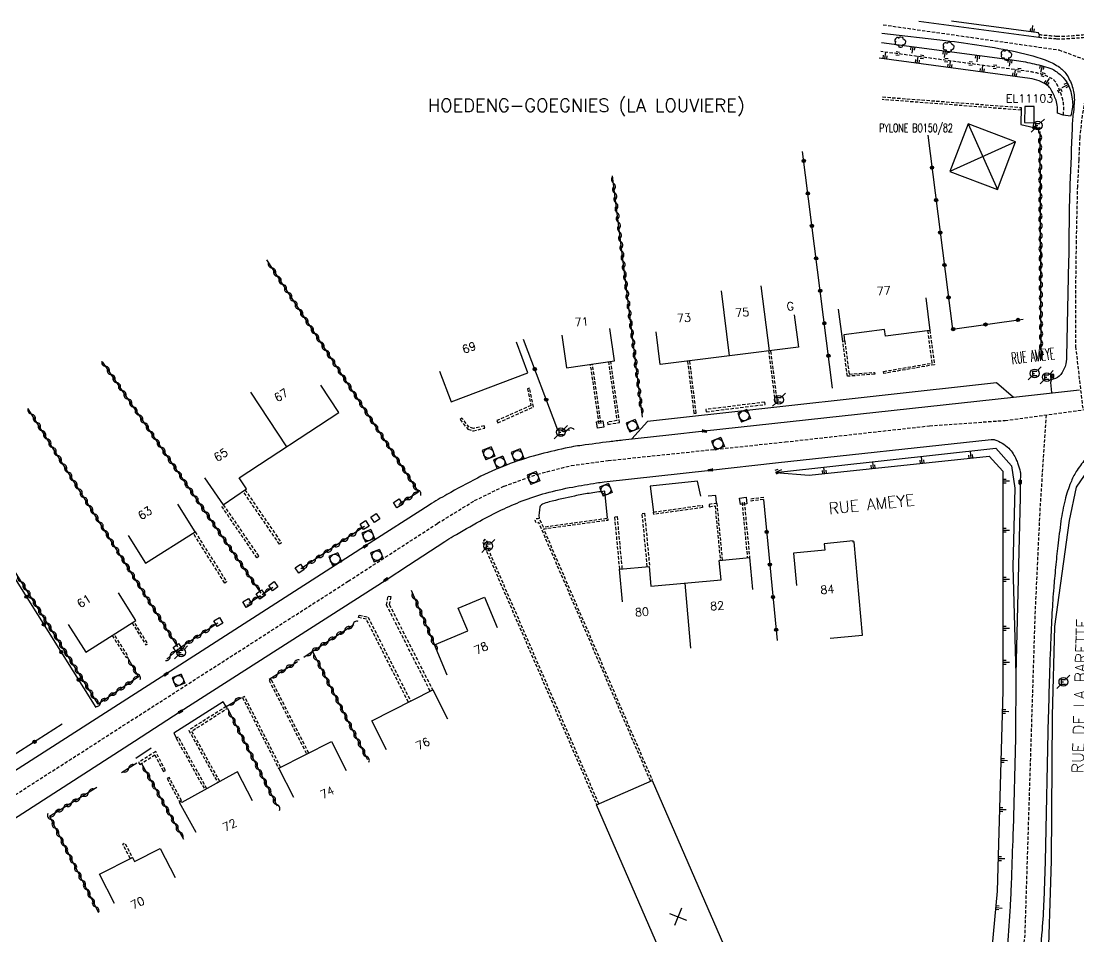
# Model space of a CAD drawing. Header units: millimetres. Extents: x 135000 to 136000, y 129211 to 130000.
# Drawn here: x 135350.4 to 135512.1, y 129860.1 to 130000 of the extents above; entities that cross this region are included whole.
import ezdxf
from ezdxf.enums import TextEntityAlignment as Align

# ---------------------------------------------------------------- set-up
doc = ezdxf.new("R2010")
doc.units = ezdxf.units.MM
doc.linetypes.add('DASHED', pattern=[0.75, 0.5, -0.25])
doc.layers.get('0').update_dxf_attribs({"linetype": 'CONTINUOUS'})
for name, color, linetype in [('W0001', 6, 'DASHED'), ('W0008', 7, 'CONTINUOUS'), ('W0100', 7, 'CONTINUOUS'), ('W0112', 1, 'DASHED'), ('W0211', 2, 'CONTINUOUS'), ('W0220', 5, 'DASHED'), ('W0300', 7, 'CONTINUOUS'), ('W0310', 3, 'CONTINUOUS'), ('W0322', 7, 'CONTINUOUS'), ('W0330', 7, 'CONTINUOUS'), ('W0400', 7, 'CONTINUOUS'), ('W0420', 7, 'CONTINUOUS'), ('W0471', 7, 'CONTINUOUS'), ('W0473', 7, 'CONTINUOUS'), ('W0515', 5, 'CONTINUOUS'), ('W0980', 7, 'CONTINUOUS'), ('W0984', 7, 'CONTINUOUS'), ('W0989', 7, 'CONTINUOUS'), ('W0991', 7, 'CONTINUOUS'), ('W1102', 7, 'CONTINUOUS')]:
    doc.layers.add(name, color=color, linetype=linetype)
doc.styles.get("Standard").update_dxf_attribs({"font": 'romans.shx', "width": 0.85})

# ---------------------------------------------------------------- blocks, each defined once
blk = doc.blocks.new('t211o')
at = {"color": 0, "linetype": 'Continuous'}
for p, q in [((-0.29, 0.5), (-0.29, 0)), ((0, 1), (0, 0)), ((0.29, 0.5), (0.29, 0))]:
    blk.add_line(p, q, dxfattribs=at)
blk = doc.blocks.new('T471')
for p, q in [((-0.333334, 0.333334), (-0.333334, -0.333334)), ((-0.333334, 0.333334), (0.333334, 0.333334)), ((-0.333334, 0), (0, 0)), ((0.500001, 0.500001), (1.000002, 1.000002)), ((-0.500001, -0.500001), (-1.000002, -1.000002)), ((-0.333334, -0.333334), (0.333334, -0.333334))]:
    blk.add_line(p, q)
blk.add_ellipse((0, 0), major_axis=(0.471405, 0.471405), ratio=1, start_param=5.4977871438, end_param=11.780972451)
blk = doc.blocks.new('T300')
for p, q in [((-0.8, 0.51), (-0.86, 0.34)), ((-0.86, 0.34), (-0.86, 0.17)), ((-0.86, 0.17), (-0.74, 0.06)), ((-0.69, 0.63), (-0.8, 0.51)), ((-0.8, -0.06), (-0.74, 0.06)), ((-0.74, 0.06), (-0.69, 0.11)), ((-0.57, 0.69), (-0.69, 0.63)), ((-0.46, 0.69), (-0.57, 0.69)), ((-0.29, 0.63), (-0.46, 0.69)), ((-0.29, 0.63), (-0.17, 0.74)), ((-0.23, 0.57), (-0.29, 0.63)), ((-0.17, 0.74), (-0.06, 0.8)), ((-0.06, 0.8), (0.06, 0.8)), ((0.06, 0.8), (0.23, 0.74)), ((0.23, 0.74), (0.34, 0.63)), ((0.34, 0.63), (0.4, 0.51)), ((0.46, 0.46), (0.34, 0.46)), ((0.4, 0.51), (0.4, 0.46)), ((0.57, 0.4), (0.46, 0.46)), ((0.57, 0.4), (0.69, 0.29)), ((0.69, 0.29), (0.74, 0.17)), ((0.74, 0.06), (0.69, -0.17)), ((0.74, 0.17), (0.74, 0.06)), ((-0.8, -0.17), (-0.8, -0.06)), ((-0.8, -0.23), (-0.8, -0.17)), ((-0.74, -0.34), (-0.8, -0.23)), ((-0.69, -0.4), (-0.74, -0.34)), ((-0.51, -0.46), (-0.69, -0.4)), ((-0.4, -0.46), (-0.51, -0.46)), ((-0.4, -0.46), (-0.34, -0.46)), ((-0.34, -0.46), (-0.34, -0.4)), ((-0.34, -0.51), (-0.34, -0.46)), ((-0.29, -0.63), (-0.34, -0.51)), ((-0.17, -0.74), (-0.29, -0.63)), ((-0.06, -0.8), (-0.17, -0.74)), ((0.06, -0.8), (-0.06, -0.8)), ((0.17, -0.74), (0.06, -0.8)), ((0.23, -0.69), (0.17, -0.74)), ((0.29, -0.46), (0.23, -0.46)), ((0.29, -0.63), (0.23, -0.69)), ((0.46, -0.4), (0.29, -0.46)), ((0.34, -0.51), (0.29, -0.63)), ((0.34, -0.51), (0.34, -0.46)), ((0.57, -0.34), (0.46, -0.4)), ((0.63, -0.29), (0.57, -0.34)), ((0.69, -0.17), (0.63, -0.29))]:
    blk.add_line(p, q)
blk = doc.blocks.new('t310o')
at = {"color": 0, "linetype": 'Continuous'}
for centre, start, end in [((-0.5, 0.38), 216.8699, 323.1304), ((0.5, -0.37), 36.8699, 143.1303)]:
    blk.add_arc(centre, 0.625, start, end, dxfattribs=at)
blk = doc.blocks.new('t220o')
at = {"color": 0, "linetype": 'Continuous'}
for p, q in [((-0.25, 0.25), (0.25, 0.25)), ((-0.25, -0.25), (0.25, -0.25))]:
    blk.add_line(p, q, dxfattribs=at)
blk = doc.blocks.new('T400')
for p, q in [((-0.15, 0.3), (0.15, 0.3)), ((-0.15, -0.25), (-0.15, 0.3)), ((-0.15, 0.15), (0.15, 0.15)), ((-0.15, 0), (0.15, 0)), ((0.15, 0.3), (0.15, -0.25)), ((-0.15, -0.15), (0.15, -0.15)), ((-0.15, -0.25), (-0.15, -0.3)), ((-0.15, -0.3), (0.15, -0.3)), ((0.15, -0.3), (0.15, -0.25))]:
    blk.add_line(p, q)
blk = doc.blocks.new('t322o')
at = {"color": 0, "linetype": 'Continuous'}
for radius in [0.25, 0.15]:
    blk.add_circle((0, 0), radius, dxfattribs=at)
blk = doc.blocks.new('t991o')
at = {"color": 0, "linetype": 'Continuous'}
for p, q in [((-1, 1), (1, -1)), ((-1, -1), (1, 1))]:
    blk.add_line(p, q, dxfattribs=at)
blk = doc.blocks.new('t330o')
at = {"color": 0, "linetype": 'Continuous'}
for p, q in [((0.25, -0.25), (-0.25, 0.25)), ((-0.25, -0.25), (0.25, 0.25)), ((-0.25, 0.25), (-0.25, -0.25)), ((0.25, 0.25), (-0.25, 0.25)), ((0.25, -0.25), (0.25, 0.25)), ((-0.25, -0.25), (0.25, -0.25)), ((-0.25, -0.25), (-0.25, -0.25))]:
    blk.add_line(p, q, dxfattribs=at)
blk = doc.blocks.new('T420')
for p, q in [((0.75, 0.75), (-0.75, 0.75)), ((-0.75, 0.75), (-0.75, -0.75)), ((0.75, 0.75), (0.75, -0.75)), ((0.75, -0.75), (-0.75, -0.75))]:
    blk.add_line(p, q)
blk.add_ellipse((0, 0), major_axis=(-0.53, 0.53), ratio=1, start_param=3.926991, end_param=10.210176)
blk = doc.blocks.new('t112o')
at = {"color": 0, "linetype": 'Continuous'}
for p, q in [((-0.5, 0.5), (0.5, 0.5)), ((-0.5, -0.5), (-0.5, 0.5)), ((0.5, 0.5), (0.5, -0.5)), ((0.5, -0.5), (-0.5, -0.5))]:
    blk.add_line(p, q, dxfattribs=at)

msp = doc.modelspace()

# ---------------------------------------------------------------- linework, layer by layer
at = {"layer": 'W0001'}
for points in [[(135482.2, 129999.44), (135509.06, 129995.61), (135514.04, 129993.77), (135512.62, 129985.61), (135512.24, 129982.26), (135512.1, 129978.81), (135511.88, 129974.77), (135511.69, 129966.41), (135511.58, 129957.36), (135511.61, 129950.29), (135512.72, 129940.62)], [(135217.67, 129812.48), (135228.54, 129817.47), (135238.45, 129822.52), (135282.6, 129844.99), (135305.53, 129856.92), (135313.74, 129860.96), (135320.75, 129864.37), (135327.58, 129868.16), (135348.23, 129880.97), (135400.4, 129914.43), (135414.05, 129923.27), (135419.73, 129926.74), (135424.22, 129928.95), (135429.33, 129930.78), (135434.51, 129932.11), (135440.13, 129932.86), (135467.23, 129935.71), (135489.27, 129938.17), (135500.83, 129938.99), (135519.28, 129941.51), (135519.62, 129941.66), (135529.07, 129945.62), (135529.21, 129945.69), (135529.21, 129945.69)]]:
    msp.add_lwpolyline(points, dxfattribs=at)
at = {"layer": 'W0001', "flags": 128}
msp.add_lwpolyline([(135507.09, 129939.84), (135506.14, 129925.28), (135505.38, 129909.07), (135503.84, 129860.54), (135503.36, 129855.07), (135502.5, 129849.8), (135501.25, 129844.43), (135499.04, 129838), (135496.74, 129831.96), (135494.24, 129825.91), (135492.32, 129822.46), (135488, 129812.87), (135470.15, 129774.98)], dxfattribs=at)
at = {"layer": 'W0008', "flags": 128}
for points in [[(135487.66, 130000), (135505.98, 129997.57)], [(135502.1, 129942.5), (135499.54, 129944.75), (135446.17, 129938.83), (135443.78, 129936.16)], [(135454.32, 129927.43), (135453.82, 129929.7), (135446.57, 129928.93), (135447.08, 129924.99)], [(135456.72, 129926.38), (135456.6, 129927.54), (135455.41, 129927.4)], [(135367.93, 129887.38), (135370.29, 129888.95)]]:
    msp.add_lwpolyline(points, dxfattribs=at)
at = {"layer": 'W0008'}
for points in [[(135481.97, 129998.19), (135491.72, 129997.05, -0.020908), (135502.57, 129995.32, -0.04431), (135507.54, 129993.84, -0.075964), (135509.35, 129992.79, -0.093615), (135510.45, 129991.49, -0.071235), (135511.24, 129989.48, -0.07681), (135511.4, 129987.47, -0.012981), (135511.21, 129985.64, 0.019612), (135511.11, 129984.43, 0.00236), (135511.07, 129983.6, 0.000227), (135510.75, 129975.06, 0.005023), (135510.63, 129970.76, 0.002917), (135510.55, 129963.35), (135510.21, 129948.75, -0.087933), (135510.01, 129947.25, -0.094349), (135509.33, 129946.01, -0.173242), (135508.19, 129945.32, 0.383525), (135507.78, 129944.78), (135507.92, 129943.27)], [(135512.23, 129943.63), (135502.1, 129942.5), (135454.85, 129937.35), (135449.41, 129936.76), (135442.4, 129935.98, 0.003468), (135440.36, 129935.73, 0.001653), (135436.11, 129935.18, 0.020363), (135433.55, 129934.74, 0.011952), (135429.25, 129933.69, 0.02676), (135424.61, 129932.18, 0.026611), (135420.14, 129930.18, 0.008821), (135415.49, 129927.68, 0.014886), (135412.8, 129926.07), (135403.03, 129919.81), (135398.43, 129916.89), (135372.53, 129900.23), (135347.96, 129884.46)], [(135338.96, 129871.52), (135367.74, 129889.99), (135374.72, 129894.5), (135406.18, 129914.66), (135409.62, 129916.9), (135415.16, 129920.5, -0.01304), (135416.45, 129921.29, -0.004198), (135420.54, 129923.61, -0.016097), (135423.84, 129925.32, -0.017337), (135427.01, 129926.69, -0.026156), (135430.59, 129927.88, -0.023325), (135434.72, 129928.82, -0.004116), (135438.34, 129929.44, -0.012518), (135439.54, 129929.6), (135455.8, 129931.4), (135465.74, 129932.49), (135498.72, 129936.09, -0.109726), (135499.28, 129936.02, -0.050979), (135500.36, 129935.53, -0.058289), (135501.38, 129934.76, -0.067596), (135502.06, 129933.89, -0.02323), (135502.52, 129933.04, -0.029814), (135502.8, 129932.34, -0.020918), (135503.14, 129931.16, -0.068155), (135503.18, 129930.79), (135503.14, 129929.58), (135503.16, 129927.26), (135502.48, 129900.2), (135502.41, 129890.42), (135502.04, 129876.41, -0.001809), (135501.99, 129874.8, -0.000448), (135501.76, 129868.27, -0.005221), (135501.6, 129864.74, -0.003086), (135501.22, 129858.78, -0.015037)], [(135513.07, 129933.03, 0.035637), (135511.71, 129931.17, 0.044318), (135510.87, 129929.51, 0.033697), (135510, 129926.84, 0.028644), (135509.37, 129923.59, 0.00243), (135508.88, 129919.81, 0.005796), (135508.71, 129918.22, 0.00157), (135508.38, 129914.85, 0.003764), (135508.26, 129913.44, 0.005695), (135508, 129909.58, 0.004784), (135507.78, 129904.97, 0.001517), (135507.56, 129898.27, 0.002284), (135507.44, 129893.82), (135506.98, 129871.59), (135506.75, 129865.57, -0.010115), (135506.48, 129861.12, -0.007582), (135505.92, 129855.2, -0.011292)]]:
    msp.add_lwpolyline(points, format="xyb", dxfattribs=at)
at = {"layer": 'W0008', "flags": 128}
msp.add_lwpolyline([(135440.06, 129924.07), (135439.61, 129928.18, 0.010869), (135437.23, 129927.85, 0.011565), (135435.01, 129927.44, 0.011127), (135431.11, 129926.54, 0.041533), (135430.09, 129926.19, 0.234013), (135429.72, 129925.73, 0.077714), (135429.58, 129924.04)], format="xyb", dxfattribs=at)
at = {"layer": 'W0008'}
msp.add_lwpolyline([(135381.74, 129895.29), (135381.29, 129896.01), (135373.74, 129891.21), (135374.16, 129890.46)], dxfattribs=at)
at = {"layer": 'W0100', "flags": 128}
for points in [[(135505.27, 129984.49), (135505.3, 129986.97), (135503.83, 129986.98), (135503.8, 129984.5)], [(135438.38, 129880.28), (135446.89, 129883.99), (135464.74, 129842.85), (135456.25, 129839.13)]]:
    msp.add_lwpolyline(points, close=True, dxfattribs=at)
for points in [[(135488.7, 129957.71), (135489.33, 129952.75), (135482.53, 129951.89), (135482.4, 129952.89), (135476.16, 129952.09), (135476.29, 129951.09), (135476.01, 129951.04), (135475.37, 129956.01)], [(135468.6, 129955.15), (135469.23, 129950.19), (135458.71, 129948.86), (135448.1, 129947.55), (135447.49, 129952.51)], [(135433.04, 129952), (135433.76, 129947.05), (135441.11, 129948.11), (135440.39, 129953.06)], [(135414.35, 129946.5), (135416.12, 129941.82), (135427.88, 129946.27), (135426.11, 129950.95)], [(135378.43, 129930.21), (135381.26, 129926.08), (135384.83, 129928.54), (135383.73, 129930.22), (135398.96, 129940.18), (135396.22, 129944.36)], [(135366.73, 129921.41), (135369.4, 129917.18), (135377, 129921.98), (135374.33, 129926.21)], [(135442.33, 129911.28), (135441.86, 129916.26), (135446.42, 129916.69), (135446.69, 129913.68), (135457.42, 129914.63), (135457.13, 129917.59), (135461.77, 129918.04), (135462.23, 129913.16)], [(135357.6, 129907.82), (135360.26, 129903.59), (135367.92, 129908.41), (135365.26, 129912.64)], [(135415.55, 129900.09), (135413.6, 129904.69), (135418.68, 129906.84), (135417.23, 129910.29), (135421.22, 129911.98), (135423.17, 129907.37)], [(135406.25, 129888.65), (135403.99, 129893.11), (135413.32, 129897.85), (135415.59, 129893.39)], [(135392.08, 129881.4), (135389.81, 129885.86), (135397.83, 129889.95), (135400.1, 129885.5)], [(135385.77, 129880.87), (135383.45, 129885.3), (135383.16, 129885.15), (135374.97, 129880.6), (135374.83, 129880.82), (135374.56, 129880.67), (135377.12, 129876.07)], [(135364.65, 129865.19), (135362.37, 129869.64), (135367.4, 129872.22), (135367.73, 129871.59), (135371.64, 129873.6), (135373.92, 129869.15)]]:
    msp.add_lwpolyline(points, dxfattribs=at)
at = {"layer": 'W0100'}
msp.add_lwpolyline([(135474.06, 129905.71), (135479.04, 129906.18), (135477.75, 129920.43), (135477.59, 129920.41), (135477.58, 129920.58), (135473.16, 129920.16), (135473.16, 129920.16), (135473.26, 129919.18), (135468.49, 129918.73), (135468.96, 129913.75)], dxfattribs=at)
at = {"layer": 'W0112'}
for points in [[(135505.97, 129997.57, 0.017413), (135508.7, 129997.32, 0.031308), (135510.23, 129997.33, 0.004978), (135514.28, 129997.65, 0.036653), (135514.83, 129997.74, 0.000295), (135516.12, 129998.05, 0.000091), (135520.31, 129999.06, 0.000444), (135523.64, 129999.86, -0.000298), (135524.2, 130000)], [(135522.51, 130000, -0.000305), (135520.22, 129999.45, -0.000091), (135516.03, 129998.44, -0.000295), (135514.73, 129998.13, -0.036653), (135514.25, 129998.05, -0.004978), (135510.2, 129997.73, -0.031308), (135508.72, 129997.72, -0.017413), (135506.02, 129997.97), (135505.98, 129997.57)]]:
    msp.add_lwpolyline(points, format="xyb", dxfattribs=at)
for points in [[(135482.09, 129988.42), (135503.29, 129986.81), (135503.26, 129986.41), (135482.06, 129988.02)], [(135489.33, 129952.75), (135490.02, 129947.51), (135482.29, 129946.18), (135482.24, 129946.47), (135489.68, 129947.76), (135489.04, 129952.71)], [(135476.31, 129951.08), (135476.98, 129946.07), (135480.87, 129946.34), (135480.89, 129946.04), (135476.72, 129945.75), (135476.01, 129951.04)], [(135464.67, 129949.61), (135465.69, 129941.6), (135466.04, 129941.64), (135465.02, 129949.66)], [(135440.18, 129947.98), (135441.49, 129938.96), (135440.06, 129938.74), (135440.11, 129938.39), (135441.89, 129938.66), (135440.53, 129948.03)], [(135452.27, 129948.06), (135453.26, 129940.06), (135453.61, 129940.1), (135452.62, 129948.11)], [(135384.61, 129928.39), (135390.18, 129920.28), (135389.89, 129920.08), (135384.32, 129928.19)], [(135381.3, 129926.12), (135386.74, 129918.2), (135386.45, 129918), (135381.02, 129925.92)], [(135457.64, 129917.64), (135456.8, 129926.32), (135455.56, 129926.16), (135455.6, 129925.81), (135456.48, 129925.93), (135457.29, 129917.61)], [(135446.12, 129916.66), (135445.35, 129924.79), (135445.7, 129924.82), (135446.47, 129916.69)], [(135441.91, 129916.26), (135441.16, 129924.26), (135441.51, 129924.29), (135442.26, 129916.3)], [(135376.98, 129921.97), (135381.8, 129914.34), (135381.51, 129914.15), (135376.69, 129921.78)], [(135412.92, 129897.65), (135406.25, 129910.8), (135406.49, 129912.14), (135406.49, 129912.14), (135406.9, 129912.07), (135406.68, 129910.87), (135413.29, 129897.83)], [(135409.59, 129895.96), (135403.17, 129908.61), (135401.99, 129908.89), (135402.07, 129909.26), (135402.07, 129909.26), (135403.43, 129908.94), (135409.93, 129896.13)], [(135394.36, 129888.18), (135388.61, 129899.43), (135388.3, 129899.27), (135394.04, 129888.02)], [(135381.74, 129895.29), (135376.01, 129891.65), (135380.46, 129883.65)], [(135390.07, 129885.99), (135384.54, 129896.81), (135384.23, 129896.65), (135389.76, 129885.83)], [(135378.79, 129882.72), (135374.41, 129890.6), (135374.1, 129890.43), (135378.48, 129882.55)], [(135374.92, 129880.87), (135373.02, 129884.42), (135372.71, 129884.26), (135374.62, 129880.7)]]:
    msp.add_lwpolyline(points, dxfattribs=at)
at = {"layer": 'W0112', "flags": 128}
for points in [[(135438.76, 129938.49), (135437.44, 129947.58)], [(135439.05, 129938.54), (135437.74, 129947.62)], [(135460.61, 129926.46), (135461.43, 129918.01)], [(135460.95, 129926.5), (135461.77, 129918.04)], [(135446.61, 129883.9), (135430.49, 129921.17), (135429.53, 129923.38), (135429.19, 129923.23), (135428.98, 129923.63), (135429.13, 129924.03), (135429.44, 129923.99), (135429.58, 129924.04), (135430.21, 129922.71), (135430.8, 129922.79), (135440.06, 129924.07), (135440.11, 129923.72), (135430.28, 129922.37), (135446.88, 129884.02)], [(135438.71, 129880.43), (135421.47, 129920.12), (135421.76, 129920.22), (135421.59, 129920.62), (135421.22, 129920.79), (135421.08, 129920.55), (135420.91, 129920.48), (135438.38, 129880.28)], [(135367.35, 129908.05), (135369.47, 129904.68), (135369.76, 129904.86), (135367.64, 129908.23)], [(135364.31, 129906.14), (135366.43, 129902.77), (135366.73, 129902.96), (135364.61, 129906.32)], [(135380.76, 129883.82), (135376.48, 129891.53), (135381.93, 129895), (135381.74, 129895.29)], [(135367.07, 129872.05), (135365.93, 129874.27), (135366.25, 129874.43), (135367.38, 129872.21)]]:
    msp.add_lwpolyline(points, dxfattribs=at)
at = {"layer": 'W0112'}
for points in [[(135427.8, 129943.83), (135428.32, 129941.25), (135423.13, 129938.96), (135423.28, 129938.64), (135428.72, 129941.04), (135428.14, 129943.9)], [(135455.08, 129940.66), (135455.13, 129940.32), (135464.15, 129941.44), (135464.1, 129941.79)], [(135421.19, 129938.17), (135419.55, 129937.75), (135418.91, 129937.95), (135417.78, 129939.33), (135417.51, 129939.11), (135418.7, 129937.65), (135419.54, 129937.38), (135421.27, 129937.83)], [(135447.13, 129924.64), (135447.08, 129924.99), (135454.54, 129926.03), (135454.59, 129925.68)], [(135368.53, 129886.42), (135370.82, 129887.9), (135372.13, 129885.36), (135372.44, 129885.52), (135370.96, 129888.4), (135368.34, 129886.71)]]:
    msp.add_lwpolyline(points, close=True, dxfattribs=at)
at = {"layer": 'W0112', "flags": 128}
msp.add_lwpolyline([(135463.89, 129926.93), (135462, 129926.68), (135461.96, 129927.03), (135463.85, 129927.27)], close=True, dxfattribs=at)
at = {"layer": 'W0211'}
msp.add_lwpolyline([(135481.91, 129996.72), (135501.89, 129994.09, -0.019216), (135504.6, 129993.63, -0.018678), (135507.35, 129992.94, -0.080296), (135508.54, 129992.38, -0.060121), (135509.86, 129991.21, -0.098522), (135510.68, 129989.82, -0.066866), (135511.16, 129987.5, -0.058753), (135511.11, 129986.63, -0.042638), (135510.82, 129985.48), (135509.73, 129985.66), (135508.83, 129985.93)], format="xyb", dxfattribs=at)
at = {"layer": 'W0211', "flags": 128}
msp.add_lwpolyline([(135508.83, 129985.93, 0.050896), (135508.79, 129987.18, 0.064488), (135508.54, 129988.14, 0.043178), (135507.75, 129989.7, 0.10186), (135507.23, 129990.24, 0.06122), (135506.03, 129990.88, 0.056918), (135504.61, 129991.24), (135481.58, 129994.37)], format="xyb", dxfattribs=at)
at = {"layer": 'W0211'}
for points in [[(135519.07, 129935), (135518.98, 129936.84), (135515.26, 129933.99), (135511.68, 129928.79), (135510.63, 129923.69), (135508.38, 129907.52), (135508.05, 129893.83), (135507.88, 129871.71), (135507.31, 129853.95), (135507.48, 129847.2)], [(135465.72, 129931.05), (135470.86, 129930.63), (135498.4, 129933.54), (135500.49, 129931.24), (135500.51, 129902), (135500.51, 129897.68), (135499.64, 129867.05), (135498.21, 129851.72), (135495.19, 129839.51), (135490.99, 129830.15), (135488.2, 129826.27)]]:
    msp.add_lwpolyline(points, dxfattribs=at)
at = {"layer": 'W0211', "flags": 128}
msp.add_lwpolyline([(135465.72, 129931.05), (135499.43, 129934.74), (135501.79, 129932.08), (135502.3, 129928.63), (135501.99, 129916.68), (135502.48, 129900.2)], dxfattribs=at)
at = {"layer": 'W0220', "flags": 128}
msp.add_lwpolyline([(135509.73, 129985.66, 0.044152), (135509.8, 129986.97, 0.053924), (135509.64, 129988.03, 0.059097), (135508.68, 129990.5, 0.148908), (135507.92, 129991.26, 0.048563), (135506.47, 129991.87, 0.040247), (135504.62, 129992.27), (135481.82, 129995.37)], format="xyb", dxfattribs=at)
at = {"layer": 'W0310', "flags": 128}
msp.add_lwpolyline([(135506.36, 129948.23), (135506.18, 129983.14)], dxfattribs=at)
at = {"layer": 'W0310'}
for points in [[(135445.37, 129939.51), (135440.82, 129976.36)], [(135387.92, 129963.52), (135411.15, 129928.04), (135408.23, 129926.23)], [(135387.07, 129912.61), (135362.87, 129947.88)], [(135374.35, 129904.39), (135351.48, 129940.77)], [(135432.45, 129937.49), (135434.29, 129937.57)], [(135366.58, 129902.86), (135368.32, 129899.83), (135362.16, 129895.66), (135338.78, 129932.84)], [(135402.91, 129922.76), (135393.17, 129916.31)], [(135388.89, 129913.48), (135387.24, 129912.36)], [(135386.99, 129912.19), (135385.18, 129911.02)], [(135410.01, 129913.04), (135413.6, 129904.69)], [(135380.48, 129907.99), (135374.53, 129904.15)], [(135393.59, 129902.8), (135394.9, 129903.67), (135401.25, 129907.83)], [(135374.3, 129903.99), (135372.67, 129902.52)], [(135394.93, 129903.69), (135403.37, 129887.17)], [(135388.33, 129899.45), (135392.66, 129902.17)], [(135381.74, 129895.29), (135384.1, 129896.66)], [(135381.93, 129895), (135389.54, 129880.1)], [(135368.1, 129886.63), (135365.71, 129885.16)], [(135368.78, 129886.58), (135375.21, 129875.01)], [(135361.97, 129882.92), (135354.72, 129878.45), (135362.17, 129863.92)]]:
    msp.add_lwpolyline(points, dxfattribs=at)
at = {"layer": 'W0322', "flags": 128}
msp.add_lwpolyline([(135503.29, 129986.81), (135503.24, 129984.19), (135506.09, 129983.57)], dxfattribs=at)
at = {"layer": 'W0322'}
for points in [[(135489.02, 129982.58), (135492.8, 129952.92), (135503.61, 129954.48)], [(135474.44, 129943.92), (135469.86, 129980.11)], [(135432.45, 129937.49), (135427.19, 129951.36)], [(135361.86, 129895.13), (135338.33, 129932.56)], [(135463.89, 129926.93), (135465.99, 129905.35)], [(135356.66, 129892.58), (135346.43, 129886.08), (135346.72, 129885.53), (135341.87, 129882.41)]]:
    msp.add_lwpolyline(points, dxfattribs=at)
at = {"layer": 'W0473'}
msp.add_lwpolyline([(135495.17, 129984.31), (135499.67, 129974.28), (135502.43, 129981.55), (135495.17, 129984.31), (135492.4, 129977.04), (135499.67, 129974.28)], dxfattribs=at)
at = {"layer": 'W0473', "flags": 128}
msp.add_lwpolyline([(135502.43, 129981.55), (135492.4, 129977.04)], dxfattribs=at)
at = {"layer": 'W0515'}
msp.add_lwpolyline([(135506.02, 129997.97), (135505.93, 129998.21), (135492.65, 130000)], dxfattribs=at)
at = {"layer": 'W1102', "flags": 128}
for points in [[(135458.71, 129948.86), (135457.47, 129958.78)], [(135464.81, 129949.63), (135463.55, 129959.55)], [(135390.99, 129934.96), (135385.51, 129943.33)], [(135451.87, 129914.14), (135452.75, 129904.18)]]:
    msp.add_lwpolyline(points, dxfattribs=at)

# ---------------------------------------------------------------- block references
at = {"layer": 'W0112'}
for p, rotation in [((135438.93, 129938.37), 8.74105899621002), ((135408.01, 129926.32), 32.2553903393319), ((135460.79, 129926.69), 186.795798254942), ((135404.56, 129924.07), 33.85812638858498), ((135402.9, 129923), 31.70237429401295), ((135392.97, 129916.35), 33.76541710925803), ((135387.03, 129912.4), 35.16930268606431), ((135388.94, 129913.66), 35.87948545714344), ((135384.99, 129911.08), 30.17671301525125), ((135380.53, 129908.19), 30.28177178655093), ((135374.33, 129904.19), 36.783713563583)]:
    msp.add_blockref('t112o', p, dxfattribs=dict(at, rotation=rotation))
at = {"layer": 'W0211'}
for p, rotation in [((135504.91, 129998.35), 352.336121520758), ((135486.77, 129996.08), 172.5141404551549), ((135482.4, 129994.26), 352.2452811694043), ((135487.35, 129993.59), 352.2452811694478), ((135491.72, 129995.43), 172.5141404551261), ((135492.31, 129992.91), 352.2452811694291), ((135496.68, 129994.78), 172.5141404551405), ((135501.64, 129994.13), 172.5141404551509), ((135497.26, 129992.24), 352.2452811694171), ((135502.21, 129991.56), 352.2452811694501), ((135506.54, 129993.17), 165.0965804039787), ((135507.02, 129990.38), 327.7819477224493), ((135510.46, 129990.33), 116.9223038197572), ((135495.57, 129933.24), 6.017911506897755), ((135480.65, 129931.67), 6.017911506906047), ((135488.11, 129932.45), 6.017911506891211), ((135465.72, 129931.05), 291.7340260188635), ((135473.19, 129930.88), 6.017911506882924), ((135500.49, 129929.69), 270.0316436837455), ((135500.5, 129922.19), 270.0316436837288), ((135500.5, 129914.69), 270.0316436837455), ((135500.5, 129907.19), 270.0316436837288), ((135500.51, 129902), 270.0316436837455), ((135500.42, 129894.5), 268.3729380603243), ((135500.21, 129887.01), 268.3729380603077), ((135499.99, 129879.51), 268.3729380603077), ((135499.78, 129872.01), 268.3729380603243), ((135499.4, 129864.53), 264.67615243117)]:
    msp.add_blockref('t211o', p, dxfattribs=dict(at, rotation=rotation))
at = {"layer": 'W0220'}
for p, rotation in [((135484.41, 129995.02), 172.2588771572122), ((135488.13, 129994.51), 172.2588771572122), ((135491.84, 129994.01), 172.2588771572122), ((135495.56, 129993.5), 172.2588771572122), ((135499.27, 129993), 172.2588771572122), ((135502.99, 129992.49), 172.2588771572122), ((135506.67, 129991.8), 161.5684666698294), ((135509.22, 129989.33), 111.4596737757228)]:
    msp.add_blockref('t220o', p, dxfattribs=dict(at, rotation=rotation))
at = {"layer": 'W0300'}
for p in [(135484.85, 129996.79), (135492.23, 129996.02), (135501.08, 129994.8)]:
    msp.add_blockref('T300', p, dxfattribs=at)
at = {"layer": 'W0310'}
for p, rotation in [((135506.18, 129982.73), 90.28835220390042), ((135506.19, 129981.23), 90.28835220390042), ((135506.2, 129979.73), 90.28835220390042), ((135506.21, 129978.23), 90.28835220390042), ((135506.21, 129976.73), 90.28835220390042), ((135440.96, 129975.24), 97.0287262240501), ((135506.22, 129975.23), 90.28835220390042), ((135441.14, 129973.75), 97.0287262240501), ((135506.23, 129973.73), 90.28835220390042), ((135441.33, 129972.26), 97.0287262240501), ((135506.24, 129972.23), 90.28835220390042), ((135441.51, 129970.77), 97.0287262240501), ((135506.24, 129970.73), 90.28835220390042), ((135441.7, 129969.28), 97.0287262240501), ((135506.25, 129969.23), 90.28835220390042), ((135441.88, 129967.8), 97.0287262240501), ((135506.26, 129967.73), 90.28835220390042), ((135442.06, 129966.31), 97.0287262240501), ((135506.27, 129966.23), 90.28835220390042), ((135442.25, 129964.82), 97.0287262240501), ((135506.27, 129964.73), 90.28835220390042), ((135388.75, 129962.27), 303.2090015151213), ((135442.43, 129963.33), 97.0287262240501), ((135506.28, 129963.23), 90.28835220390042), ((135389.57, 129961.01), 303.2090015151213), ((135442.61, 129961.84), 97.0287262240501), ((135506.29, 129961.73), 90.28835220390042), ((135390.39, 129959.76), 303.2090015151213), ((135442.8, 129960.35), 97.0287262240501), ((135506.3, 129960.23), 90.28835220390042), ((135391.21, 129958.5), 303.2090015151213), ((135442.98, 129958.86), 97.0287262240501), ((135443.16, 129957.37), 97.0287262240501), ((135506.3, 129958.73), 90.28835220390042), ((135392.03, 129957.25), 303.2090015151213), ((135392.85, 129955.99), 303.2090015151213), ((135443.35, 129955.89), 97.0287262240501), ((135506.31, 129957.23), 90.28835220390042), ((135506.32, 129955.73), 90.28835220390042), ((135393.67, 129954.74), 303.2090015151213), ((135443.53, 129954.4), 97.0287262240501), ((135506.33, 129954.23), 90.28835220390042), ((135394.5, 129953.48), 303.2090015151213), ((135443.71, 129952.91), 97.0287262240501), ((135506.33, 129952.73), 90.28835220390042), ((135395.32, 129952.23), 303.2090015151213), ((135396.14, 129950.97), 303.2090015151213), ((135443.9, 129951.42), 97.0287262240501), ((135506.34, 129951.23), 90.28835220390042), ((135396.96, 129949.72), 303.2090015151213), ((135444.08, 129949.93), 97.0287262240501), ((135506.35, 129949.73), 90.28835220390042), ((135397.78, 129948.46), 303.2090015151213), ((135444.26, 129948.44), 97.0287262240501), ((135363.31, 129947.24), 124.4464063473515), ((135398.6, 129947.21), 303.2090015151213), ((135444.45, 129946.95), 97.0287262240501), ((135364.16, 129946), 124.4464063473515), ((135365.01, 129944.77), 124.4464063473515), ((135399.43, 129945.95), 303.2090015151213), ((135400.25, 129944.7), 303.2090015151213), ((135444.63, 129945.46), 97.0287262240501), ((135365.86, 129943.53), 124.4464063473515), ((135401.07, 129943.44), 303.2090015151213), ((135444.82, 129943.98), 97.0287262240501), ((135366.71, 129942.29), 124.4464063473515), ((135401.89, 129942.19), 303.2090015151213), ((135445, 129942.49), 97.0287262240501), ((135352, 129939.95), 122.1600100783257), ((135367.55, 129941.06), 124.4464063473515), ((135368.4, 129939.82), 124.4464063473515), ((135402.71, 129940.93), 303.2090015151213), ((135403.53, 129939.68), 303.2090015151213), ((135445.18, 129941), 97.0287262240501), ((135352.8, 129938.68), 122.1600100783257), ((135369.25, 129938.58), 124.4464063473515), ((135404.35, 129938.42), 303.2090015151213), ((135353.59, 129937.41), 122.1600100783257), ((135370.1, 129937.34), 124.4464063473515), ((135405.18, 129937.17), 303.2090015151213), ((135433.94, 129937.56), 2.58498654600244), ((135354.39, 129936.14), 122.1600100783257), ((135355.19, 129934.87), 122.1600100783257), ((135370.95, 129936.11), 124.4464063473515), ((135371.8, 129934.87), 124.4464063473515), ((135406, 129935.91), 303.2090015151213), ((135355.99, 129933.6), 122.1600100783257), ((135372.64, 129933.63), 124.4464063473515), ((135406.82, 129934.66), 303.2090015151213), ((135407.64, 129933.4), 303.2090015151213), ((135356.79, 129932.33), 122.1600100783257), ((135373.49, 129932.4), 124.4464063473515), ((135408.46, 129932.15), 303.2090015151213), ((135357.59, 129931.06), 122.1600100783257), ((135374.34, 129931.16), 124.4464063473515), ((135375.19, 129929.92), 124.4464063473515), ((135409.28, 129930.89), 303.2090015151213), ((135358.39, 129929.79), 122.1600100783257), ((135359.18, 129928.52), 122.1600100783257), ((135376.04, 129928.69), 124.4464063473515), ((135410.11, 129929.64), 303.2090015151213), ((135410.93, 129928.38), 303.2090015151213), ((135359.98, 129927.25), 122.1600100783257), ((135376.89, 129927.45), 124.4464063473515), ((135410.22, 129927.46), 211.9423217244172), ((135360.78, 129925.98), 122.1600100783257), ((135377.73, 129926.21), 124.4464063473515), ((135408.95, 129926.67), 211.9423217244172), ((135361.58, 129924.71), 122.1600100783257), ((135362.38, 129923.44), 122.1600100783257), ((135378.58, 129924.98), 124.4464063473515), ((135379.43, 129923.74), 124.4464063473515), ((135363.18, 129922.17), 122.1600100783257), ((135380.28, 129922.5), 124.4464063473515), ((135363.97, 129920.9), 122.1600100783257), ((135381.13, 129921.26), 124.4464063473515), ((135400.41, 129921.11), 213.5534711061141), ((135401.66, 129921.93), 213.5534711061141), ((135364.77, 129919.63), 122.1600100783257), ((135381.98, 129920.03), 124.4464063473515), ((135382.83, 129918.79), 124.4464063473515), ((135397.91, 129919.45), 213.5534711061141), ((135399.16, 129920.28), 213.5534711061141), ((135365.57, 129918.36), 122.1600100783257), ((135366.37, 129917.09), 122.1600100783257), ((135383.67, 129917.55), 124.4464063473515), ((135395.41, 129917.79), 213.5534711061141), ((135396.66, 129918.62), 213.5534711061141), ((135367.17, 129915.82), 122.1600100783257), ((135384.52, 129916.32), 124.4464063473515), ((135394.16, 129916.96), 213.5534711061141), ((135350.42, 129914.33), 122.1600100783105), ((135367.97, 129914.55), 122.1600100783257), ((135385.37, 129915.08), 124.4464063473515), ((135386.22, 129913.84), 124.4464063473515), ((135351.22, 129913.06), 122.1600100783105), ((135368.76, 129913.28), 122.1600100783257), ((135387.65, 129912.64), 214.0204695869143), ((135352.02, 129911.79), 122.1600100783105), ((135352.82, 129910.52), 122.1600100783105), ((135369.56, 129912.01), 122.1600100783257), ((135370.36, 129910.74), 122.1600100783257), ((135385.74, 129911.38), 212.8912159015906), ((135410.61, 129911.66), 293.2371659058612), ((135353.61, 129909.25), 122.1600100783105), ((135371.16, 129909.47), 122.1600100783257), ((135411.2, 129910.29), 293.2371659058612), ((135411.79, 129908.91), 293.2371659058612), ((135354.41, 129907.98), 122.1600100783105), ((135371.96, 129908.2), 122.1600100783257), ((135401.11, 129907.74), 33.19471024395492), ((135412.38, 129907.53), 293.2371659058612), ((135355.21, 129906.71), 122.1600100783105), ((135372.76, 129906.93), 122.1600100783257), ((135373.56, 129905.66), 122.1600100783257), ((135377.96, 129906.36), 212.8090468889346), ((135379.22, 129907.18), 212.8090468889346), ((135398.6, 129906.09), 33.19471024395492), ((135399.86, 129906.91), 33.19471024395492), ((135412.97, 129906.15), 293.2371659058612), ((135356.01, 129905.44), 122.1600100783105), ((135356.81, 129904.17), 122.1600100783105), ((135375.44, 129904.74), 212.8090468889346), ((135376.7, 129905.55), 212.8090468889346), ((135396.09, 129904.45), 33.19471024395492), ((135397.35, 129905.27), 33.19471024395492), ((135413.56, 129904.77), 293.2371659058612), ((135357.61, 129902.9), 122.1600100783105), ((135373.19, 129902.99), 222.0791182973376), ((135394.84, 129903.63), 33.68504257088669), ((135395.61, 129902.35), 297.0589928252166), ((135358.41, 129901.63), 122.1600100783105), ((135367.33, 129901.56), 299.8987176055281), ((135390.86, 129901.04), 32.1653407893573), ((135392.13, 129901.84), 32.1653407893573), ((135396.29, 129901.02), 297.0589928252166), ((135359.2, 129900.36), 122.1600100783105), ((135368.08, 129900.26), 299.8987176055281), ((135389.59, 129900.25), 32.1653407893573), ((135396.97, 129899.68), 297.0589928252166), ((135360, 129899.09), 122.1600100783105), ((135360.8, 129897.82), 122.1600100783105), ((135366.25, 129898.43), 214.1017504056037), ((135367.5, 129899.27), 214.1017504056037), ((135397.65, 129898.35), 297.0589928252166), ((135361.6, 129896.55), 122.1600100783105), ((135363.77, 129896.75), 214.1017504056037), ((135365.01, 129897.59), 214.1017504056037), ((135398.34, 129897.01), 297.0589928252166), ((135362.53, 129895.9), 214.1017504056037), ((135383.04, 129896.05), 30.12346881652798), ((135399.02, 129895.67), 297.0589928252166), ((135399.7, 129894.34), 297.0589928252166), ((135382.61, 129893.66), 297.0589928251965), ((135400.38, 129893), 297.0589928252166), ((135383.29, 129892.33), 297.0589928251965), ((135401.07, 129891.67), 297.0589928252166), ((135383.98, 129890.99), 297.0589928251965), ((135384.66, 129889.66), 297.0589928251965), ((135401.75, 129890.33), 297.0589928252166), ((135385.34, 129888.32), 297.0589928251965), ((135402.43, 129888.99), 297.0589928252166), ((135386.02, 129886.98), 297.0589928251965), ((135403.11, 129887.66), 297.0589928252166), ((135366.82, 129885.84), 211.6887814107652), ((135369.51, 129885.27), 299.0661224106439), ((135386.71, 129885.65), 297.0589928251965), ((135370.23, 129883.96), 299.0661224106439), ((135387.39, 129884.31), 297.0589928251965), ((135388.07, 129882.98), 297.0589928251965), ((135360.69, 129882.13), 211.639971948698), ((135370.96, 129882.64), 299.0661224106439), ((135371.69, 129881.33), 299.0661224106439), ((135388.75, 129881.64), 297.0589928251965), ((135358.13, 129880.56), 211.639971948698), ((135359.41, 129881.35), 211.639971948698), ((135372.42, 129880.02), 299.0661224106439), ((135389.43, 129880.3), 297.0589928251965), ((135355.58, 129878.99), 211.639971948698), ((135356.86, 129879.77), 211.639971948698), ((135373.15, 129878.71), 299.0661224106439), ((135354.94, 129878.02), 297.1398467380392), ((135355.62, 129876.69), 297.1398467380392), ((135373.88, 129877.4), 299.0661224106439), ((135356.31, 129875.35), 297.1398467380392), ((135374.61, 129876.09), 299.0661224106439), ((135356.99, 129874.02), 297.1398467380392), ((135357.67, 129872.68), 297.1398467380392), ((135358.36, 129871.35), 297.1398467380392), ((135359.04, 129870.01), 297.1398467380392), ((135359.73, 129868.68), 297.1398467380392), ((135360.41, 129867.34), 297.1398467380392), ((135361.1, 129866.01), 297.1398467380392), ((135361.78, 129864.67), 297.1398467380392)]:
    msp.add_blockref('t310o', p, dxfattribs=dict(at, rotation=rotation))
at = {"layer": 'W0322'}
for p, rotation in [((135505.32, 129983.73), 347.7420863517636), ((135470.04, 129978.64), 97.21852751542559), ((135489.65, 129977.62), 277.2655589389398), ((135470.67, 129973.68), 97.21852751542559), ((135490.29, 129972.66), 277.2655589389398), ((135471.3, 129968.72), 97.21852751542559), ((135490.92, 129967.7), 277.2655589389398), ((135471.93, 129963.76), 97.21852751542559), ((135491.55, 129962.74), 277.2655589389398), ((135472.56, 129958.8), 97.21852751542559), ((135492.18, 129957.78), 277.2655589389398), ((135473.19, 129953.84), 97.21852751542559), ((135497.85, 129953.65), 8.211706078932249), ((135502.8, 129954.36), 8.211706078932249), ((135492.9, 129952.94), 8.211706078932249), ((135473.81, 129948.88), 97.21852751542559), ((135428.91, 129946.84), 110.7345003844431), ((135430.68, 129942.17), 110.7345003844431), ((135464.38, 129921.95), 275.5453854426607), ((135464.86, 129916.97), 275.5453854426607), ((135351.22, 129912.06), 122.1600100783409), ((135465.34, 129912), 275.5453854426607), ((135353.88, 129907.83), 122.1600100783409), ((135465.83, 129907.02), 275.5453854426607), ((135356.54, 129903.6), 122.1600100783409), ((135359.2, 129899.36), 122.1600100783409), ((135352.44, 129889.9), 212.4329456023879)]:
    msp.add_blockref('t322o', p, dxfattribs=dict(at, rotation=rotation))
at = {"layer": 'W0330'}
msp.add_blockref('t330o', (135508.01, 129945.78), dxfattribs=at)
at = {"layer": 'W0400'}
for p, rotation in [((135454.85, 129937.35), 260.2865893486176), ((135455.8, 129931.4), 96.28499818932471), ((135503.14, 129929.58), 0.4800118050227464), ((135403.03, 129919.81), 302.4429432227739), ((135406.18, 129914.66), 122.9691990705849), ((135372.53, 129900.23), 302.8248697894507), ((135374.72, 129894.5), 302.8657477889986)]:
    msp.add_blockref('T400', p, dxfattribs=dict(at, rotation=rotation))
at = {"layer": 'W0420'}
for p, rotation in [((135460.93, 129939.69), 21.73402601885878), ((135443.85, 129938.16), 21.73402601885878), ((135456.93, 129935.42), 21.73402601885878), ((135421.85, 129933.96), 21.73402601885878), ((135426.29, 129933.66), 21.73402601885878), ((135423.6, 129932.57), 21.73402601885261), ((135428.72, 129930.2), 21.73402601885878), ((135439.79, 129928.39), 21.73402601885878), ((135403.45, 129921.35), 21.73402601885878), ((135398.4, 129917.79), 21.73402601885878), ((135404.78, 129918.32), 21.73402601885103), ((135374.45, 129899.26), 21.73402601885103)]:
    msp.add_blockref('T420', p, dxfattribs=dict(at, rotation=rotation))
at = {"layer": 'W0471'}
for p in [(135505.83, 129984.05), (135505.35, 129946.18), (135507.2, 129945.61), (135466.26, 129942.15), (135432.91, 129937.2), (135421.81, 129919.8), (135374.85, 129903.55), (135509.74, 129899.05)]:
    msp.add_blockref('T471', p, dxfattribs=at)
at = {"layer": 'W0991', "rotation": 293.4542550048866}
msp.add_blockref('t991o', (135450.82, 129863.13), dxfattribs=at)

# ---------------------------------------------------------------- texts
at = {"layer": 'W0980'}
msp.add_text('HOEDENG-GOEGNIES (LA LOUVIERE)', height=2, dxfattribs=at).set_placement((135436.79, 129987), align=Align.MIDDLE)
at = {"layer": 'W0984'}
msp.add_text('EL11103', height=1.25, dxfattribs=at).set_placement((135504.57, 129988.19), align=Align.MIDDLE)
at = {"layer": 'W0984', "width": 0.7}
msp.add_text('PYLONE BO150/82', height=1.25, dxfattribs=at).set_placement((135487.21, 129983.6), align=Align.MIDDLE)
at = {"layer": 'W0989', "width": 0.5}
msp.add_text('RUE AMEYE', height=1.75, rotation=6.93, dxfattribs=at).set_placement((135505.11, 129948.84), align=Align.MIDDLE)
at = {"layer": 'W0989'}
for s, rotation, p in [('RUE AMEYE', 5.94, (135480.42, 129926.2)), ('RUE DE LA BARETTE', 88.2, (135512.27, 129896.89))]:
    msp.add_text(s, height=1.75, rotation=rotation, dxfattribs=at).set_placement(p, align=Align.MIDDLE)
at = {"layer": 'W0991'}
for s, rotation, p in [('77', 4.5, (135482.29, 129958.82)), ('G', 4.5, (135467.99, 129956.44)), ('73', 4.5, (135451.73, 129954.67)), ('75', 4.5, (135460.64, 129955.5)), ('71', 4.5, (135436.08, 129954.05)), ('69', 19.8, (135418.88, 129950.12)), ('67', 32.67, (135390.14, 129942.86)), ('65', 32.67, (135380.92, 129933.74)), ('63', 32.67, (135369.32, 129924.84)), ('84', 5.4268, (135473.65, 129913.17)), ('61', 32.67, (135360, 129911.38)), ('80', 4.5, (135445.3, 129909.74)), ('82', 4.5, (135456.8, 129910.67)), ('78', 25.11, (135420.71, 129904.2)), ('76', 25.11, (135411.8, 129889.6)), ('74', 25.11, (135397.19, 129882.14)), ('72', 25.11, (135382.27, 129877.17)), ('70', 25.11, (135368.18, 129865.27))]:
    msp.add_text(s, height=1.25, rotation=rotation, dxfattribs=at).set_placement(p, align=Align.MIDDLE)

doc.saveas('drawing.dxf')
